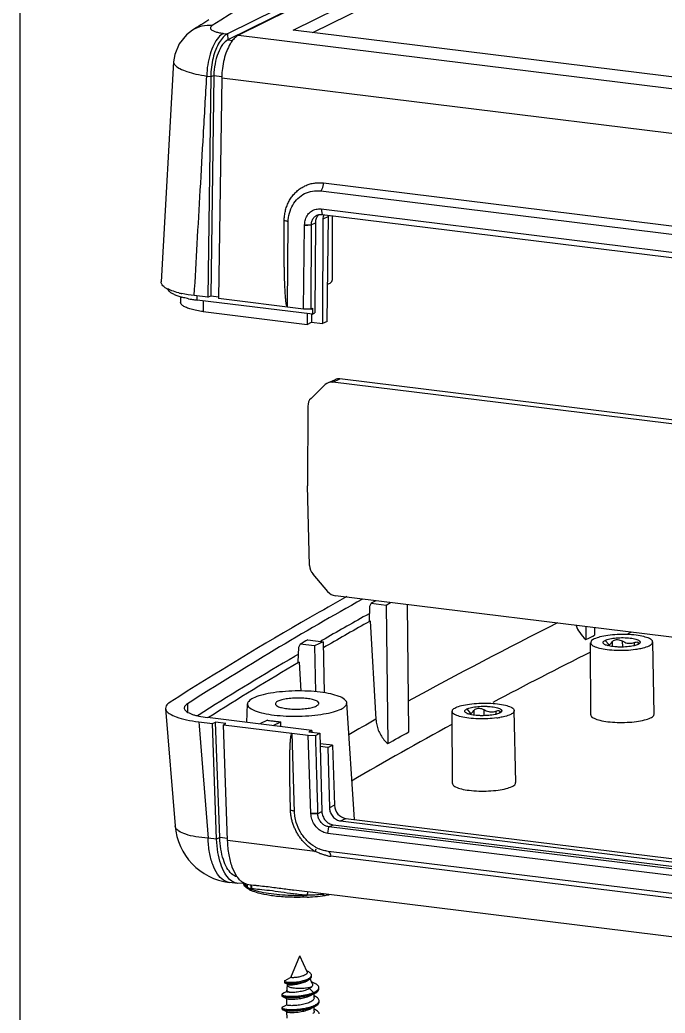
# Model space of a CAD drawing. Header units: millimetres. Extents: x -25 to 741, y -3272 to -3021.
# Drawn here: x -24.7 to 27.3, y -3183.3 to -3103.3 of the extents above; entities that cross this region are included whole.
import ezdxf

# ---------------------------------------------------------------- set-up
doc = ezdxf.new("R2010")
doc.units = ezdxf.units.MM

# ---------------------------------------------------------------- blocks, each defined once
blk = doc.blocks.new('*u3')
at = {"color": 7}
for p, q in [((-6.144, 75.179), (-73.097, 42.004)), ((-6.115, 74.693), (-73.068, 41.518)), ((-5.258, 75.07), (-72.211, 41.895)), ((-67.811, 42.296), (-3.904, 73.962)), ((-66.223, 42.101), (-3.885, 72.989)), ((-75.914, 42.303), (-75.924, 42.296)), ((-73.412, 42.043), (-73.097, 42.004)), ((-73.097, 42.004), (-73.068, 41.518)), ((-72.211, 41.895), (4.372, 32.478)), ((3.018, 33.586), (-67.811, 42.296)), ((-73.068, 41.518), (-72.679, 41.47)), ((-77.443, 39.758), (-78.451, 22.035)), ((-74.773, 38.604), (-74.458, 38.565)), ((-74.458, 38.565), (-74.7, 20.788)), ((-74.458, 38.565), (-74.202, 38.652)), ((-74.202, 38.652), (-74.444, 20.9)), ((-74.202, 38.652), (-73.558, 38.573)), ((-73.572, 38.456), (-73.815, 20.679)), ((-73.572, 38.456), (3.011, 29.039)), ((-65.368, 29.991), (-5.396, 22.616)), ((-65.578, 29.348), (-5.607, 21.973)), ((-65.568, 27.896), (-65.47, 27.457)), ((-65.568, 27.896), (-5.596, 20.521)), ((-65.47, 27.457), (-5.498, 20.082)), ((-64.972, 27.295), (-65.415, 27.076)), ((-65.082, 18.847), (-64.972, 27.295)), ((-64.632, 22.227), (-64.644, 27.355)), ((-68.274, 19.998), (-68.213, 26.833)), ((-66.981, 19.839), (-66.886, 26.602)), ((-66.886, 26.602), (-66.886, 26.631)), ((-66.886, 26.631), (-66.35, 26.608)), ((-66.35, 26.613), (-66.395, 19.833)), ((-66.35, 26.613), (-66.019, 26.777)), ((-66.019, 26.777), (-66.052, 19.522)), ((-65.415, 27.076), (-65.453, 18.663)), ((-76.9, 20.827), (-76.887, 20.381)), ((-74.7, 20.788), (-75.779, 20.921)), ((-75.55, 20.56), (-75.556, 20.893)), ((-74.7, 20.788), (-74.437, 20.904)), ((-74.437, 20.904), (-73.797, 20.825)), ((-66.261, 19.418), (-75.55, 20.56)), ((-75.072, 20.501), (-75.054, 19.635)), ((-66.981, 19.839), (-73.815, 20.679)), ((-75.054, 19.635), (-66.676, 18.605)), ((-66.395, 19.833), (-66.981, 19.839)), ((-66.679, 19.469), (-66.676, 18.605)), ((-66.395, 19.833), (-66.263, 19.899)), ((-66.336, 19.418), (-66.339, 18.772)), ((-66.263, 19.899), (-66.261, 19.418)), ((-66.261, 19.418), (-66.052, 19.522)), ((-66.676, 18.605), (-66.339, 18.772)), ((-66.339, 18.772), (-65.453, 18.663)), ((-65.082, 18.847), (-65.453, 18.663)), ((-65.221, 13.749), (-66.372, 12.642)), ((-65.013, 13.891), (-64.447, 14.146)), ((-64.604, 13.95), (-64.038, 14.205)), ((-5.356, 6.664), (-64.604, 13.95)), ((-4.806, 6.921), (-64.038, 14.205)), ((-66.629, 12.002), (-66.659, 5.625)), ((-66.483, -0.81), (-66.658, 5.592)), ((-65.031, -2.909), (-66.211, -1.515)), ((-5.16, -10.548), (-64.408, -3.263)), ((-61.514, -3.861), (-61.657, -4.12)), ((-61.159, -3.662), (-61.514, -3.861)), ((-61.514, -3.861), (-60.32, -4.008)), ((-60.32, -4.008), (-59.963, -3.809)), ((-58.621, -3.974), (-58.505, -14.224)), ((-61.681, -4.7), (-61.94, -4.844)), ((-61.657, -4.12), (-61.7, -5.287)), ((-60.32, -4.008), (-60.193, -15.166)), ((-61.7, -5.287), (-61.611, -5.298)), ((-61.611, -5.298), (-61.674, -5.333)), ((-61.611, -5.298), (-61.144, -13.207)), ((-44.241, -5.743), (-44.221, -6.789)), ((-43.536, -5.829), (-43.524, -6.443)), ((-40.906, -6.34), (-40.526, -6.154)), ((-67.236, -7.16), (-67.379, -7.418)), ((-66.083, -7.302), (-67.236, -7.16)), ((-66.631, -6.803), (-65.386, -6.956)), ((-65.386, -6.956), (-66.083, -7.302)), ((-65.454, -6.839), (-65.575, -6.909)), ((-65.386, -6.956), (-65.306, -11.077)), ((-44.221, -6.789), (-43.989, -6.674)), ((-43.989, -6.674), (-43.669, -6.515)), ((-43.83, -12.841), (-43.844, -7.038)), ((-43.669, -6.515), (-43.524, -6.443)), ((-42.666, -6.849), (-42.356, -7.221)), ((-42.104, -6.973), (-42.098, -7.341)), ((-41.293, -6.9), (-41.286, -7.39)), ((-40.323, -7.019), (-40.323, -7.276)), ((-39.904, -7.095), (-40.023, -7.174)), ((-38.726, -12.783), (-38.844, -6.981)), ((-67.412, -7.978), (-67.682, -8.136)), ((-67.379, -7.418), (-67.422, -8.586)), ((-66.083, -7.302), (-66.012, -10.991)), ((-65.169, -7.329), (-65.378, -7.45)), ((-67.422, -8.586), (-67.333, -8.597)), ((-67.333, -8.597), (-67.394, -8.632)), ((-67.333, -8.597), (-67.195, -10.933)), ((-76.333, -11.962), (-76.314, -12.634)), ((-71.556, -13.455), (-71.493, -11.975)), ((-62.878, -21.275), (-63.494, -11.884)), ((-78.093, -12.341), (-77.332, -21.783)), ((-54.985, -18.368), (-54.999, -12.566)), ((-53.82, -12.376), (-53.511, -12.748)), ((-53.258, -12.5), (-53.253, -12.868)), ((-52.448, -12.427), (-52.441, -12.917)), ((-51.478, -12.546), (-51.478, -12.803)), ((-51.058, -12.622), (-51.178, -12.701)), ((-49.881, -18.31), (-49.999, -12.509)), ((-75.421, -13.412), (-74.322, -13.547)), ((-75.421, -13.412), (-75.395, -13.735)), ((-66.318, -14.099), (-74.717, -13.066)), ((-74.322, -13.547), (-74.066, -13.434)), ((-73.976, -22.869), (-74.322, -13.547)), ((-73.721, -22.731), (-74.066, -13.434)), ((-73.227, -13.538), (-74.066, -13.434)), ((-73.436, -13.656), (-73.227, -13.538)), ((-69.873, -13.278), (-70.494, -13.585)), ((-69.424, -13.717), (-68.803, -13.409)), ((-68.805, -13.793), (-68.803, -13.409)), ((-75.395, -13.735), (-74.666, -22.784)), ((-73.091, -22.978), (-73.436, -13.656)), ((-73.436, -13.656), (-66.61, -14.495)), ((-67.702, -20.686), (-67.903, -14.336)), ((-66.318, -14.099), (-66.552, -14.215)), ((-66.552, -14.215), (-65.667, -14.324)), ((-66.318, -14.099), (-66.313, -14.244)), ((-66.025, -14.501), (-65.667, -14.324)), ((-65.667, -14.324), (-65.495, -20.639)), ((-66.376, -20.785), (-66.61, -14.495)), ((-66.61, -14.495), (-66.025, -14.501)), ((-64.651, -15.293), (-65.644, -15.171)), ((-65.023, -15.478), (-65.638, -15.402)), ((-65.023, -15.478), (-64.651, -15.293)), ((-65.023, -15.478), (-64.89, -20.339)), ((-64.651, -15.293), (-64.478, -20.135)), ((-67.673, -21.016), (-67.702, -20.686)), ((-66.375, -20.811), (-66.376, -20.785)), ((-65.84, -20.81), (-65.495, -20.639)), ((-64.478, -20.135), (-64.89, -20.339)), ((-66.375, -20.811), (-65.84, -20.805)), ((-63.994, -21.398), (-63.574, -21.19)), ((-63.994, -21.398), (-4.141, -28.759)), ((-63.574, -21.19), (-4.079, -28.506)), ((-65.025, -22.397), (-64.938, -21.866)), ((-5.023, -29.776), (-65.025, -22.397)), ((-64.938, -21.866), (-64.598, -21.698)), ((-4.935, -29.244), (-64.938, -21.866)), ((-64.598, -21.698), (-4.596, -29.076)), ((-73.976, -22.869), (-74.666, -22.784)), ((-73.721, -22.731), (-73.976, -22.869)), ((-73.097, -22.808), (-73.721, -22.731)), ((-66.035, -23.845), (-73.091, -22.978)), ((-64.743, -23.875), (-65.003, -23.843)), ((-64.992, -23.844), (-64.992, -23.844)), ((-5, -31.222), (-64.743, -23.875)), ((-4.786, -31.62), (-64.788, -24.241)), ((-72.269, -26.428), (-72.958, -26.344)), ((-71.878, -26.336), (-71.879, -26.404)), ((-71.893, -26.407), (-72.269, -26.428)), ((-71.517, -26.537), (-71.518, -26.725)), ((-71.517, -26.487), (-71.517, -26.537)), ((-71.002, -26.584), (-71.383, -26.537)), ((-71.184, -26.848), (-71.196, -26.618)), ((1.564, -35.508), (-67.748, -26.984)), ((-67.995, -34.006), (-67.262, -32.25)), ((-66.685, -33.55), (-67.262, -32.25)), ((-66.611, -33.529), (-66.717, -33.477)), ((-68.52, -34.299), (-68.519, -34.395)), ((-66.27, -34.484), (-66.442, -34.097)), ((-66.338, -33.915), (-66.34, -33.818)), ((-66.059, -34.483), (-66.33, -34.349)), ((-68.329, -35.148), (-68.331, -35.023)), ((-68.261, -34.546), (-68.218, -34.569)), ((-68.253, -34.624), (-68.228, -34.564)), ((-66.498, -34.895), (-66.181, -35.224)), ((-65.741, -34.916), (-65.742, -34.819)), ((-68.727, -35.376), (-68.726, -35.473)), ((-68.673, -35.527), (-68.407, -35.66)), ((-68.407, -35.66), (-68.304, -35.712)), ((-68.317, -36.212), (-68.323, -35.702)), ((-66.18, -35.321), (-66.458, -35.474)), ((-66.458, -35.474), (-66.403, -35.447)), ((-66.403, -35.447), (-66.17, -35.323)), ((-66.181, -35.224), (-66.18, -35.321)), ((-66.18, -35.321), (-66.048, -35.259)), ((-66.17, -35.323), (-66.048, -35.259)), ((-66.124, -35.655), (-66.128, -35.301)), ((-66.042, -35.531), (-66.125, -35.489)), ((-65.72, -35.971), (-65.721, -35.874)), ((-68.715, -36.44), (-68.714, -36.537)), ((-68.661, -36.591), (-68.394, -36.724)), ((-68.394, -36.724), (-68.292, -36.776)), ((-68.305, -37.276), (-68.311, -36.766)), ((-66.39, -36.51), (-66.291, -36.457)), ((-66.291, -36.457), (-66.033, -36.321)), ((-66.111, -36.719), (-66.116, -36.364)), ((-66.03, -36.594), (-66.113, -36.553))]:
    blk.add_line(p, q, dxfattribs=at)
for points in [[(-75.924, 42.296), (-76.394, 41.936), (-76.997, 41.202), (-77.356, 40.332), (-77.443, 39.757)], [(-67.996, -34.005), (-68.111, -34.066), (-68.3, -34.165), (-68.484, -34.261)], [(-66.743, -34.291), (-66.656, -34.24), (-66.564, -34.187)], [(-68.33, -35.138), (-68.531, -35.245), (-68.676, -35.321)], [(-68.488, -34.428), (-68.382, -34.483), (-68.261, -34.546)], [(-68.317, -36.202), (-68.519, -36.309), (-68.664, -36.385)]]:
    blk.add_lwpolyline(points, dxfattribs=at)
for centre, radius, start, end in [((62.724, -175.19), 257.922, 122.17181, 122.51475), ((-70.308, 39.661), 2.999, 146.39626, 149.19584), ((-67.262, 38.37), 6.311, 178.24363, 179.21787), ((-65.232, 26.867), 0.764, 133.88728, 141.71921), ((-65.927, 23.699), 2.077, 295.23627, 296.35408), ((-76.958, 23.388), 2.161, 236.61029, 242.46948), ((-75.074, 29.017), 8.112, 256.04031, 257.89997), ((-75.266, 26.388), 5.799, 254.38205, 254.74455), ((-74.41, 30.321), 9.826, 259.30238, 260.65622), ((-74.279, 31.117), 10.632, 260.65798, 261.43083), ((-74.225, 31.473), 10.993, 261.42763, 261.61005), ((-74.125, 32.166), 11.693, 261.62286, 263.00233), ((75.568, -250.055), 282.422, 119.20297, 122.53745), ((90.583, -277.587), 312.493, 119.21486, 119.95568), ((87.727, -270.982), 304.779, 119.35322, 120.10995), ((113.046, -324.09), 356.36, 116.6007, 118.78269), ((79.835, -255.805), 288.885, 120.46459, 120.60388), ((-42.297, -6.408), 0.875, 244.39195, 245.89914), ((-40.4, -6.961), 0.42, 327.68552, 330.48853), ((120.274, -336.329), 367.247, 116.54489, 117.9288), ((-42.218, -6.234), 1.066, 245.88856, 248.29944), ((-41.22, -0.366), 7.271, 277.77171, 278.26542), ((-41.111, -1.1), 6.529, 278.25009, 279.70239), ((72.404, -246.396), 276.39, 120.45361, 122.23157), ((69.697, -240.468), 269.335, 120.59707, 122.4044), ((61.336, -228.594), 255.428, 122.26125, 122.39453), ((-53.451, -11.935), 0.875, 244.39195, 245.89914), ((-53.373, -11.761), 1.066, 245.88856, 248.29944), ((-51.554, -12.488), 0.42, 327.68553, 330.48853), ((90.409, -282.768), 309.243, 119.34568, 119.81076), ((-52.374, -5.893), 7.271, 277.77171, 278.26542), ((-52.266, -6.627), 6.529, 278.25009, 279.70239), ((95.665, -290.459), 315.191, 118.56054, 120.25073), ((-195.134, 228.637), 278.656, 298.96396, 299.36142), ((-72.348, -21.381), 5, 184.60977, 262.99005), ((-64.138, -20.565), 3.79, 233.11536, 236.85958), ((-64.185, -20.638), 3.703, 236.86284, 240.03823), ((-64.537, -20.892), 2.999, 239.8535, 240.41), ((-64.553, -20.922), 2.966, 240.40589, 243.08626), ((-64.589, -20.994), 2.885, 243.0786, 247.22914), ((-64.364, -20.812), 3.455, 257.99774, 262.95221), ((-71.871, -24.946), 1.568, 228.75158, 230.93612), ((-71.853, -26.578), 0.176, 98.29891, 103.1718), ((-71.522, -26.34), 0.306, 193.29875, 199.66558), ((-71.313, -26.285), 0.522, 194.28355, 198.33609), ((-72.162, -26.53), 0.366, 10.59716, 19.19692), ((-71.541, -26.347), 0.286, 199.69063, 203.86893), ((-71.287, -26.276), 0.55, 198.31386, 199.74382), ((-71.098, -26.175), 0.765, 218.23659, 219.01921), ((-70.554, -25.189), 1.814, 237.89442, 241.86844), ((-70.389, -24.88), 2.164, 241.86931, 245.22094), ((-70.388, -25.139), 2.026, 240.20202, 242.41526), ((-70.157, -24.702), 2.521, 242.36414, 242.89645), ((-70.068, -24.529), 2.715, 242.89472, 243.98286), ((-70.232, -24.545), 2.533, 245.18123, 246.66488), ((-70.035, -24.46), 2.792, 243.98055, 244.53661), ((-70.076, -24.182), 2.929, 246.67728, 248.45033), ((-69.989, -24.362), 2.9, 244.54268, 246.00355), ((-67.518, -9.76), 17.646, 269.20215, 269.43489), ((-67.518, -9.829), 17.576, 269.43002, 272.69167), ((-67.488, -11.062), 16.489, 272.78626, 273.10361), ((-67.475, -11.293), 16.257, 273.10152, 274.31484), ((-67.313, -13.243), 14.301, 274.25704, 277.50377), ((-64.772, -27.352), 0.688, 172.84987, 176.42011), ((-67.156, -13.939), 13.477, 277.23653, 277.88661), ((-67.108, -14.898), 12.633, 277.56249, 278.20324), ((-67.042, -15.355), 12.172, 278.20256, 278.97937), ((-66.873, -16.411), 11.102, 278.96854, 280.11785), ((-66.556, -33.807), 0.219, 334.7271, 335.86612), ((-67.324, -35.012), 1.007, 157.3364, 180.65058), ((-66.565, -34.275), 0.533, 296.34652, 297.69668), ((-66.006, -34.803), 0.266, 333.72831, 336.11142), ((-65.988, -35.859), 0.269, 334.22837, 336.59981)]:
    blk.add_arc(centre, radius, start, end, dxfattribs=at)
for centre, major_axis, ratio, start_param, end_param in [((-64.087, 27.17), (-0.417, 0.909), 0.85919, 0.960969, 1.066424), ((-64.593, 12.983), (-0.444, 0.896), 0.854805, -0.51262, 0.263927), ((-64.027, 13.238), (-0.444, 0.896), 0.854805, -0.51262, -0.03058), ((-65.744, 11.876), (-0.445, 0.896), 0.854912, 0.263359, 1.039906), ((-65.773, 5.5), (0.444, -0.896), 0.85502, -2.10149, -2.066588), ((-65.598, -0.902), (0.444, -0.896), 0.855101, -2.066226, -1.289679), ((-64.419, -2.295), (-0.444, 0.896), 0.854987, -4.430468, -3.653922), ((-63.593, -20.227), (-0.469, 0.883), 0.850319, 1.051195, 2.604538)]:
    blk.add_ellipse(centre, major_axis=major_axis, ratio=ratio, start_param=start_param, end_param=end_param, dxfattribs=at)
for points, start_tangent, end_tangent in [([(-10.021, 74.634), (-24.035, 68.8), (-38.075, 62.445), (-51.151, 55.966), (-63.244, 49.372), (-74.334, 42.675)], (-0.928389, -0.371609), (-0.843248, -0.537525)), ([(-74.334, 42.675), (-75.163, 42.619), (-75.914, 42.303)], (-0.99573, 0.092317), (-0.842924, -0.538033)), ([(-74.334, 42.675), (-74.45, 42.571), (-74.48, 42.464), (-74.421, 42.359), (-74.277, 42.26), (-74.053, 42.172), (-73.76, 42.098), (-73.412, 42.043)], (-0.843112, -0.537739), (0.992518, -0.122097)), ([(-73.412, 42.043), (-73.827, 41.704), (-74.202, 41.13), (-74.501, 40.374), (-74.697, 39.506), (-74.773, 38.604)], (-0.896036, -0.443982), (-0.013635, -0.999907)), ([(-73.097, 42.004), (-73.445, 41.739), (-73.768, 41.306), (-74.047, 40.732), (-74.264, 40.055), (-74.403, 39.317), (-74.458, 38.565)], (-0.896036, -0.443982), (-0.013635, -0.999907)), ([(-72.559, 41.63), (-72.805, 41.321)], (-0.693697, -0.720267), (-0.554106, -0.832446)), ([(-72.464, 41.722), (-72.559, 41.63)], (-0.748715, -0.662892), (-0.693697, -0.720267)), ([(-72.211, 41.895), (-72.464, 41.722)], (-0.896036, -0.443982), (-0.748715, -0.662892)), ([(-73.068, 41.518), (-73.496, 41.133), (-73.86, 40.458), (-74.107, 39.59), (-74.202, 38.652)], (-0.896036, -0.443982), (-0.013635, -0.999907)), ([(-72.883, 41.197), (-73.162, 40.623), (-73.378, 39.946), (-73.518, 39.208), (-73.57, 38.564)], (-0.512781, -0.858519), (-0.030635, -0.999531)), ([(-77.44, 39.757), (-77.44, 39.699), (-77.293, 39.445), (-76.933, 39.199), (-76.375, 38.97), (-75.645, 38.768), (-74.773, 38.604)], (-0.091538, -0.995802), (0.988285, -0.152623)), ([(-75.779, 20.921), (-75.541, 25.102), (-75.296, 29.403), (-75.042, 33.882), (-74.773, 38.604)], (0.056767, 0.998387), (0.056819, 0.998384)), ([(-68.534, 26.953), (-68.526, 27.152), (-68.507, 27.348), (-68.478, 27.54), (-68.439, 27.73), (-68.39, 27.915), (-68.331, 28.097), (-68.261, 28.273), (-68.182, 28.444), (-68.094, 28.608), (-67.997, 28.765), (-67.891, 28.915), (-67.777, 29.058), (-67.655, 29.191), (-67.525, 29.317), (-67.388, 29.433), (-67.244, 29.539), (-67.094, 29.635), (-66.938, 29.721), (-66.777, 29.797), (-66.611, 29.861), (-66.441, 29.914), (-66.267, 29.956), (-66.091, 29.986), (-65.912, 30.005), (-65.731, 30.012), (-65.55, 30.007), (-65.368, 29.991)], (0.014887, 0.999889), (0.992524, -0.122053)), ([(-65.578, 29.348), (-65.472, 29.507), (-65.397, 29.735), (-65.368, 29.991)], (0.715981, 0.69812), (0.013635, 0.999907)), ([(-68.213, 26.833), (-68.115, 27.56), (-67.848, 28.213), (-67.429, 28.748), (-66.886, 29.131), (-66.255, 29.335), (-65.578, 29.348)], (0.013733, 0.999906), (0.992524, -0.122053)), ([(-66.886, 26.631), (-66.819, 27.062), (-66.63, 27.441), (-66.335, 27.722), (-65.966, 27.878), (-65.568, 27.896)], (0.009008, 0.999959), (0.992804, -0.11975)), ([(-66.178, 27.153), (-65.981, 27.341), (-65.903, 27.386)], (0.592735, 0.805398), (0.896485, 0.443075)), ([(-65.832, 27.34), (-65.951, 27.133)], (-0.620083, -0.784536), (-0.37285, -0.927892)), ([(-65.903, 27.386), (-65.735, 27.445), (-65.47, 27.457)], (0.896485, 0.443075), (0.992558, -0.121773)), ([(-65.347, 27.432), (-65.415, 27.076)], (-0.37285, -0.927892), (-0.004608, -0.999989)), ([(-68.274, 19.998), (-68.328, 20.076), (-68.352, 20.179), (-68.374, 20.294), (-68.391, 20.422), (-68.407, 20.563), (-68.422, 20.715), (-68.435, 20.879), (-68.447, 21.055), (-68.458, 21.242), (-68.469, 21.444), (-68.479, 21.661), (-68.488, 21.896), (-68.497, 22.151), (-68.506, 22.43), (-68.513, 22.733), (-68.52, 23.064), (-68.526, 23.425), (-68.531, 23.817), (-68.535, 24.24), (-68.538, 24.694), (-68.54, 25.185), (-68.54, 25.719), (-68.538, 26.302), (-68.534, 26.953)], (-0.599576, 0.800318), (0.007465, 0.999972)), ([(-68.213, 26.834), (-68.256, 26.88), (-68.367, 26.922), (-68.534, 26.955)], (-0.109837, 0.99395), (-0.990032, 0.140843)), ([(-66.886, 26.602), (-66.618, 26.606), (-66.35, 26.608)], (0.999212, 0.039691), (0.99987, -0.016106)), ([(-66.35, 26.613), (-66.305, 26.9), (-66.178, 27.153)], (0.010832, 0.999941), (0.592735, 0.805398)), ([(-65.951, 27.133), (-66.019, 26.777)], (-0.37285, -0.927892), (-0.004608, -0.999989)), ([(-78.147, 21.583), (-78.423, 21.882), (-78.442, 22.035)], (-0.834444, 0.551093), (0.060537, 0.998166)), ([(-65.005, 21.838), (-64.696, 22.064), (-64.639, 22.228)], (0.896036, 0.443982), (0.065218, 0.997871)), ([(-77.591, 21.313), (-77.957, 21.471)], (-0.939727, 0.341926), (-0.886231, 0.463243)), ([(-76.827, 20.803), (-77.16, 20.909), (-77.438, 21.025), (-77.658, 21.15), (-77.814, 21.281), (-77.904, 21.417), (-77.92, 21.464)], (-0.963075, 0.269235), (-0.244151, 0.969737)), ([(-77.031, 21.145), (-77.591, 21.313)], (-0.970297, 0.241917), (-0.939727, 0.341926)), ([(-75.779, 20.921), (-76.775, 21.085)], (-0.992523, 0.122054), (-0.977639, 0.210289)), ([(-75.054, 19.635), (-75.581, 19.717), (-76.038, 19.822), (-76.408, 19.948), (-76.679, 20.09), (-76.84, 20.243), (-76.887, 20.381)], (-0.992523, 0.122054), (-0.047746, 0.99886)), ([(-76.233, 20.666), (-76.442, 20.708), (-76.792, 20.793)], (-0.98251, 0.186208), (-0.964759, 0.263136)), ([(-63.496, -3.33), (-66.463, -5.012), (-77.729, -11.834)], (-0.872517, -0.488584), (-0.842397, -0.538857)), ([(-45.021, -5.653), (-44.723, -6.223), (-44.221, -6.789)], (0.362376, -0.932032), (0.75923, -0.650822)), ([(-38.855, -6.981), (-38.871, -6.893), (-39.103, -6.706), (-39.555, -6.548), (-40.182, -6.436), (-40.923, -6.38), (-41.705, -6.386), (-42.452, -6.453), (-43.09, -6.575), (-43.558, -6.739)], (0.005647, 0.999984), (-0.896036, -0.443982)), ([(-43.558, -6.739), (-43.808, -6.93), (-43.834, -7.039)], (-0.896036, -0.443982), (-0.016273, -0.999868)), ([(-43.834, -7.039), (-43.818, -7.13), (-43.585, -7.317), (-43.133, -7.475), (-42.506, -7.587), (-41.765, -7.643), (-40.983, -7.637), (-40.237, -7.57)], (-0.016273, -0.999868), (0.990809, 0.135271)), ([(-42.802, -7.108), (-42.805, -7.104), (-42.827, -7.067), (-42.835, -7.03), (-42.829, -6.993), (-42.809, -6.956), (-42.775, -6.919), (-42.666, -6.849)], (-0.651113, 0.758981), (0.896036, 0.443982)), ([(-42.783, -7.128), (-42.802, -7.108)], (-0.737331, 0.675532), (-0.651113, 0.758981)), ([(-42.675, -7.197), (-42.769, -7.14), (-42.783, -7.128)], (-0.90151, 0.432757), (-0.737331, 0.675532)), ([(-42.666, -6.849), (-42.504, -6.785), (-42.298, -6.73), (-41.788, -6.653), (-41.209, -6.632), (-40.922, -6.643), (-40.651, -6.668), (-40.407, -6.706), (-40.199, -6.756), (-40.034, -6.816), (-39.919, -6.883), (-39.883, -6.919), (-39.861, -6.955), (-39.853, -6.993), (-39.859, -7.03), (-39.88, -7.067), (-39.904, -7.095)], (0.896036, 0.443982), (-0.717557, -0.6965)), ([(-42.356, -7.221), (-42.231, -7.127), (-42.104, -6.973)], (0.896035, 0.443983), (0.575765, 0.817616)), ([(-42.104, -6.973), (-41.988, -6.866), (-41.839, -6.807), (-41.666, -6.791), (-41.477, -6.821), (-41.293, -6.9)], (0.575765, 0.817616), (0.859904, -0.510455)), ([(-41.293, -6.9), (-41.098, -7), (-40.901, -7.065), (-40.702, -7.088), (-40.508, -7.07), (-40.323, -7.019)], (0.859904, -0.510455), (0.943601, 0.331085)), ([(-40.023, -7.174), (-40.184, -7.238), (-40.339, -7.281)], (-0.896036, -0.443982), (-0.971856, -0.235576)), ([(-40.323, -7.019), (-40.171, -6.982), (-40.062, -6.988), (-40.008, -7.033), (-40.002, -7.065)], (0.943601, 0.331085), (-0.009584, -0.999954)), ([(-40.01, -7.111), (-40.035, -7.168)], (-0.296363, -0.955075), (-0.49163, -0.870804)), ([(-40.002, -7.065), (-40.01, -7.111)], (-0.009584, -0.999954), (-0.296363, -0.955075)), ([(-39.131, -7.284), (-38.88, -7.092), (-38.855, -6.981)], (0.896036, 0.443982), (0.005647, 0.999984)), ([(-40.339, -7.281), (-40.39, -7.293), (-40.9, -7.369), (-41.479, -7.391), (-41.767, -7.38), (-42.038, -7.355), (-42.281, -7.317), (-42.489, -7.266), (-42.613, -7.224)], (-0.971856, -0.235576), (-0.928973, 0.370147)), ([(-42.486, -7.252), (-42.356, -7.221)], (0.999999, -0.001615), (0.896035, 0.443983)), ([(-40.011, -7.535), (-39.598, -7.448), (-39.131, -7.284)], (0.985644, 0.168838), (0.896036, 0.443982)), ([(-63.495, -11.883), (-63.497, -11.86), (-63.675, -11.6), (-64.113, -11.363), (-64.781, -11.166), (-65.634, -11.022), (-66.614, -10.941), (-67.654, -10.928), (-68.683, -10.984), (-69.631, -11.105), (-70.433, -11.284), (-71.035, -11.508)], (-0.013356, 0.999911), (-0.896036, -0.443982)), ([(-77.729, -11.834), (-78.044, -12.135), (-78.085, -12.341)], (-0.842397, -0.538857), (0.038973, -0.99924)), ([(-76.333, -11.962), (-76.47, -12.067), (-76.555, -12.174), (-76.588, -12.283), (-76.588, -12.305)], (-0.842403, -0.538848), (0.035261, -0.999378)), ([(-71.49, -11.975), (-71.49, -12.027), (-71.312, -12.287), (-70.874, -12.523), (-70.206, -12.72), (-69.353, -12.864), (-68.373, -12.946), (-67.333, -12.959), (-66.304, -12.903), (-65.356, -12.781), (-64.554, -12.602), (-63.952, -12.379)], (-0.095175, -0.995461), (0.896036, 0.443982)), ([(-71.035, -11.508), (-71.395, -11.761), (-71.49, -11.975)], (-0.896036, -0.443982), (-0.095175, -0.995461)), ([(-69.043, -11.753), (-69.218, -11.887), (-69.236, -11.963)], (-0.896036, -0.443982), (-0.010963, -0.99994)), ([(-69.236, -11.963), (-69.225, -12.026), (-69.062, -12.157), (-68.746, -12.268), (-68.307, -12.346), (-67.788, -12.385), (-67.241, -12.381), (-66.718, -12.334), (-66.271, -12.249), (-65.944, -12.134)], (-0.010963, -0.99994), (0.896036, 0.443982)), ([(-65.751, -11.923), (-65.762, -11.86), (-65.925, -11.729), (-66.241, -11.619), (-66.68, -11.54), (-67.199, -11.501), (-67.746, -11.505), (-68.269, -11.552), (-68.716, -11.637), (-69.043, -11.753)], (0.010963, 0.99994), (-0.896036, -0.443982)), ([(-65.944, -12.134), (-65.769, -12), (-65.751, -11.923)], (0.896036, 0.443982), (0.010963, 0.99994)), ([(-63.952, -12.379), (-63.592, -12.125), (-63.495, -11.883)], (0.896036, 0.443982), (-0.013356, 0.999911)), ([(-54.712, -12.266), (-54.245, -12.102), (-53.607, -11.98), (-52.86, -11.913), (-52.078, -11.907), (-51.337, -11.963), (-50.71, -12.075), (-50.258, -12.233), (-50.025, -12.42), (-50.01, -12.508)], (0.896036, 0.443982), (-0.005647, -0.999984)), ([(-78.085, -12.341), (-78.065, -12.45), (-77.789, -12.749), (-77.233, -13.019), (-76.417, -13.247), (-75.421, -13.412)], (0.038973, -0.99924), (0.992523, -0.122054)), ([(-76.588, -12.305), (-76.569, -12.392), (-76.497, -12.499), (-76.375, -12.602), (-76.203, -12.7), (-75.985, -12.792), (-75.722, -12.875), (-75.421, -12.95), (-74.717, -13.066)], (0.035261, -0.999378), (0.992523, -0.122054)), ([(-51.391, -13.097), (-52.138, -13.164), (-52.92, -13.17), (-53.661, -13.114), (-54.288, -13.002), (-54.74, -12.844), (-54.973, -12.657), (-54.988, -12.566)], (-0.990809, -0.135271), (0.016273, 0.999868)), ([(-54.988, -12.566), (-54.963, -12.458), (-54.712, -12.266)], (0.016273, 0.999868), (0.896036, 0.443982)), ([(-53.957, -12.635), (-53.96, -12.631), (-53.982, -12.594), (-53.99, -12.557), (-53.984, -12.52), (-53.964, -12.483), (-53.929, -12.446), (-53.82, -12.376)], (-0.651113, 0.758981), (0.896036, 0.443982)), ([(-53.938, -12.655), (-53.957, -12.635)], (-0.737331, 0.675532), (-0.651113, 0.758981)), ([(-53.83, -12.724), (-53.924, -12.667), (-53.938, -12.655)], (-0.90151, 0.432757), (-0.737331, 0.675532)), ([(-53.82, -12.376), (-53.659, -12.312), (-53.453, -12.257), (-52.943, -12.181), (-52.364, -12.159), (-52.076, -12.17), (-51.805, -12.195), (-51.562, -12.233), (-51.354, -12.283), (-51.189, -12.343), (-51.074, -12.41), (-51.038, -12.446), (-51.016, -12.483), (-51.008, -12.52), (-51.014, -12.557), (-51.034, -12.594), (-51.059, -12.622)], (0.896036, 0.443982), (-0.717557, -0.6965)), ([(-51.494, -12.808), (-51.545, -12.82), (-52.055, -12.896), (-52.634, -12.918), (-52.922, -12.907), (-53.193, -12.882), (-53.436, -12.844), (-53.644, -12.794), (-53.767, -12.751)], (-0.971856, -0.235576), (-0.928973, 0.370147)), ([(-53.641, -12.779), (-53.511, -12.748)], (0.999999, -0.001616), (0.896035, 0.443983)), ([(-53.511, -12.748), (-53.386, -12.654), (-53.258, -12.5)], (0.896035, 0.443983), (0.575765, 0.817616)), ([(-53.258, -12.5), (-53.143, -12.393), (-52.994, -12.334), (-52.82, -12.318), (-52.632, -12.348), (-52.448, -12.427)], (0.575765, 0.817616), (0.859904, -0.510455)), ([(-52.448, -12.427), (-52.253, -12.527), (-52.055, -12.592), (-51.857, -12.615), (-51.663, -12.597), (-51.478, -12.546)], (0.859904, -0.510455), (0.943601, 0.331085)), ([(-51.178, -12.701), (-51.339, -12.765), (-51.494, -12.808)], (-0.896036, -0.443982), (-0.971856, -0.235576)), ([(-51.478, -12.546), (-51.325, -12.509), (-51.216, -12.516), (-51.163, -12.56), (-51.156, -12.593)], (0.943601, 0.331085), (-0.009584, -0.999954)), ([(-51.165, -12.638), (-51.189, -12.695)], (-0.296363, -0.955075), (-0.49163, -0.870804)), ([(-51.156, -12.593), (-51.165, -12.638)], (-0.009584, -0.999954), (-0.296363, -0.955075)), ([(-50.01, -12.508), (-50.035, -12.619), (-50.286, -12.811)], (-0.005647, -0.999984), (-0.896036, -0.443982)), ([(-39.018, -13.091), (-38.762, -12.896), (-38.737, -12.783)], (0.896036, 0.443982), (0.005813, 0.999983)), ([(-69.873, -13.278), (-69.536, -13.331), (-69.178, -13.375), (-68.803, -13.409)], (0.984772, -0.173849), (0.997024, -0.077088)), ([(-61.144, -13.207), (-61.082, -13.645), (-60.95, -14.076), (-60.752, -14.482), (-60.495, -14.851), (-60.193, -15.166)], (0.058976, -0.998259), (0.747179, -0.664623)), ([(-50.286, -12.811), (-50.753, -12.975), (-51.166, -13.063)], (-0.896036, -0.443982), (-0.985644, -0.168838)), ([(-43.82, -12.841), (-43.804, -12.934), (-43.566, -13.126), (-43.105, -13.287), (-42.464, -13.401), (-41.708, -13.458), (-40.91, -13.452), (-40.147, -13.384), (-39.496, -13.259), (-39.018, -13.091)], (-0.016441, -0.999865), (0.896036, 0.443982)), ([(-68.022, -20.557), (-68.038, -19.955), (-68.051, -19.413), (-68.061, -18.916), (-68.069, -18.46), (-68.075, -18.04), (-68.079, -17.655), (-68.081, -17.3), (-68.082, -16.975), (-68.081, -16.676), (-68.079, -16.401), (-68.076, -16.149), (-68.072, -15.918), (-68.067, -15.706), (-68.061, -15.513), (-68.054, -15.335), (-68.046, -15.173), (-68.037, -15.026), (-68.027, -14.891), (-68.016, -14.77), (-68.004, -14.66), (-67.991, -14.563), (-67.969, -14.454), (-67.903, -14.336)], (-0.028366, 0.999598), (0.49853, 0.866872)), ([(-66.025, -14.501), (-65.963, -16.624), (-65.901, -18.726), (-65.84, -20.81)], (0.029553, -0.999563), (0.029201, -0.999574)), ([(-54.974, -18.368), (-54.958, -18.461), (-54.721, -18.653), (-54.26, -18.814), (-53.619, -18.928), (-52.863, -18.985), (-52.064, -18.979), (-51.302, -18.911), (-50.65, -18.786), (-50.173, -18.618)], (-0.016441, -0.999865), (0.896036, 0.443982)), ([(-50.173, -18.618), (-49.917, -18.423), (-49.891, -18.31)], (0.896036, 0.443982), (0.005813, 0.999983)), ([(-67.703, -20.672), (-67.751, -20.617), (-67.861, -20.572), (-68.022, -20.544)], (-0.231172, 0.972913), (-0.994608, 0.103708)), ([(-67.879, -21.455), (-67.918, -21.307), (-67.951, -21.157), (-67.978, -21.008), (-67.999, -20.858), (-68.014, -20.708), (-68.022, -20.557)], (-0.273702, 0.961815), (-0.031978, 0.999489)), ([(-65.84, -20.805), (-66.108, -20.795), (-66.376, -20.785)], (-0.999908, 0.013596), (-0.998152, 0.060763)), ([(-65.495, -20.639), (-65.419, -21.012), (-65.222, -21.344), (-64.935, -21.584)], (0.027299, -0.999627), (0.870533, -0.492111)), ([(-64.89, -20.339), (-64.814, -20.713), (-64.618, -21.045), (-64.33, -21.285), (-63.994, -21.398)], (0.027299, -0.999627), (0.992523, -0.122054)), ([(-66.412, -23.596), (-66.532, -23.502), (-66.649, -23.403), (-66.763, -23.299), (-66.873, -23.19), (-66.979, -23.077), (-67.081, -22.959), (-67.179, -22.838), (-67.272, -22.712), (-67.36, -22.583), (-67.444, -22.451), (-67.522, -22.316), (-67.595, -22.178), (-67.663, -22.037), (-67.726, -21.894), (-67.782, -21.749), (-67.833, -21.603), (-67.879, -21.455)], (-0.799953, 0.600063), (-0.273702, 0.961815)), ([(-66.043, -23.486), (-66.699, -22.977), (-67.22, -22.303), (-67.564, -21.518), (-67.674, -21.017)], (-0.864746, 0.50221), (-0.137922, 0.990443)), ([(-65.025, -22.397), (-65.429, -22.279), (-65.803, -22.031), (-66.104, -21.675), (-66.301, -21.252), (-66.375, -20.811)], (-0.992483, 0.122383), (-0.03245, 0.999473)), ([(-64.938, -21.866), (-65.207, -21.787), (-65.457, -21.622), (-65.658, -21.385), (-65.79, -21.103), (-65.84, -20.81)], (-0.992528, 0.122014), (-0.033481, 0.999439)), ([(-64.935, -21.584), (-64.598, -21.698)], (0.870533, -0.492111), (0.992523, -0.122054)), ([(-74.666, -22.784), (-75.667, -22.665), (-76.47, -22.469), (-77.027, -22.209), (-77.304, -21.898), (-77.326, -21.783)], (-0.997416, 0.071836), (-0.049064, 0.998796)), ([(-72.958, -26.343), (-73.428, -26.167), (-73.909, -25.679), (-74.291, -24.916), (-74.549, -23.928), (-74.666, -22.784)], (-0.991589, 0.129425), (-0.037008, 0.999315)), ([(-72.905, -26.125), (-73.323, -25.602), (-73.652, -24.856), (-73.873, -23.929), (-73.976, -22.869)], (-0.751954, 0.659216), (-0.037008, 0.999315)), ([(-72.296, -25.914), (-72.344, -25.901), (-72.777, -25.644), (-73.144, -25.173), (-73.434, -24.507), (-73.631, -23.67), (-73.721, -22.731)], (-0.971657, 0.236397), (-0.037008, 0.999315)), ([(-72.337, -25.868), (-72.715, -25.114), (-72.974, -24.122), (-73.091, -22.978)], (-0.564688, 0.825305), (-0.037008, 0.999315)), ([(-65.982, -23.659), (-66.035, -23.845)], (-0.208926, -0.977932), (-0.354025, -0.935236)), ([(-65.083, -24.192), (-65.209, -24.163), (-65.349, -24.125), (-65.488, -24.081), (-65.627, -24.031), (-65.764, -23.975), (-65.9, -23.913), (-66.035, -23.845)], (-0.978149, 0.207906), (-0.884171, 0.467164)), ([(-65.003, -23.843), (-65.357, -23.773), (-65.706, -23.654)], (-0.992523, 0.122054), (-0.922147, 0.386839)), ([(-64.992, -23.844), (-64.9, -23.895), (-64.825, -24.035), (-64.788, -24.241)], (0.990693, -0.136117), (0.063005, -0.998013)), ([(-72.269, -26.428), (-72.419, -26.398), (-72.859, -26.164)], (-0.993054, 0.117657), (-0.776538, 0.63007)), ([(-72.046, -26.212), (-72.337, -25.868)], (-0.736412, 0.676533), (-0.564688, 0.825305)), ([(-71.855, -26.359), (-72.046, -26.212)], (-0.841663, 0.540003), (-0.736412, 0.676533)), ([(-71.383, -26.537), (-71.855, -26.359)], (-0.99177, 0.128034), (-0.841663, 0.540003)), ([(-71.841, -26.405), (-71.879, -26.404)], (-0.989431, 0.145005), (-0.989594, -0.143889)), ([(-71.765, -26.429), (-71.794, -26.417), (-71.841, -26.405)], (-0.897885, 0.440231), (-0.989431, 0.145005)), ([(-71.699, -26.648), (-71.805, -26.462)], (-0.618905, 0.785466), (-0.33776, 0.941232)), ([(-71.762, -26.534), (-71.777, -26.51), (-71.791, -26.486), (-71.803, -26.463)], (-0.573447, 0.819243), (-0.405165, 0.914244)), ([(-71.793, -26.44), (-71.762, -26.534)], (0.436732, -0.899592), (0.182173, -0.983267)), ([(-71.563, -26.636), (-71.578, -26.611), (-71.595, -26.584), (-71.615, -26.556), (-71.639, -26.527), (-71.668, -26.497), (-71.704, -26.468), (-71.746, -26.439), (-71.765, -26.429)], (-0.471738, 0.881739), (-0.897885, 0.440231)), ([(-71.737, -26.566), (-71.762, -26.534)], (-0.617443, 0.786616), (-0.573448, 0.819242)), ([(-71.658, -26.628), (-71.702, -26.604), (-71.735, -26.569), (-71.737, -26.566)], (-0.771293, 0.63648), (-0.617443, 0.786616)), ([(-71.567, -26.781), (-71.693, -26.657)], (-0.775257, 0.631646), (-0.629576, 0.776939)), ([(-71.62, -26.673), (-71.658, -26.628)], (-0.705113, 0.709095), (-0.688623, 0.72512)), ([(-71.511, -26.732), (-71.572, -26.705), (-71.62, -26.673)], (-0.811386, 0.584511), (-0.705113, 0.709095)), ([(-71.395, -26.898), (-71.567, -26.781)], (-0.867291, 0.497801), (-0.775257, 0.631646)), ([(-71.518, -26.732), (-71.525, -26.72), (-71.533, -26.702), (-71.541, -26.681), (-71.551, -26.659), (-71.563, -26.636)], (-0.617841, 0.786303), (-0.471738, 0.881739)), ([(-71.192, -26.623), (-71.245, -26.566)], (-0.540669, 0.841235), (-0.826319, 0.563203)), ([(-71.192, -26.623), (-71.168, -26.685)], (0.540669, -0.841235), (0.192894, -0.98122)), ([(-71.165, -26.761), (-71.184, -26.848)], (-0.100707, -0.994916), (-0.31469, -0.949194)), ([(-67.773, -27.271), (-68.8, -27.127), (-69.719, -27.01), (-70.527, -26.927), (-71.184, -26.848)], (-0.991197, 0.132392), (-0.985739, 0.168281)), ([(-71.168, -26.685), (-71.164, -26.717)], (0.192894, -0.98122), (0.052817, -0.998604)), ([(-66.686, -27.531), (-67.435, -27.551), (-68.612, -27.515), (-69.699, -27.397), (-70.625, -27.203), (-71.168, -27.012)], (-0.998818, -0.048613), (-0.913521, 0.406792)), ([(-71.164, -26.717), (-71.165, -26.761)], (0.052817, -0.998604), (-0.100707, -0.994916)), ([(-67.764, -27.404), (-68.675, -27.367), (-69.591, -27.274), (-70.395, -27.131), (-71.048, -26.945), (-71.152, -26.906)], (-0.999903, 0.013928), (-0.92993, 0.367736)), ([(-67.743, -26.985), (-67.89, -26.967), (-68.398, -26.9), (-68.946, -26.827), (-69.527, -26.752), (-70.13, -26.681), (-70.734, -26.615), (-71.006, -26.584)], (-0.9925, 0.122243), (-0.992819, 0.119626)), ([(-66.638, -27.121), (-66.668, -27.224), (-66.692, -27.386)], (-0.507137, -0.861865), (-0.101452, -0.99484)), ([(-66.692, -27.386), (-67.773, -27.271)], (-0.997731, 0.067325), (-0.991197, 0.132392)), ([(-65.459, -27.309), (-66.065, -27.365), (-66.692, -27.386)], (-0.99204, -0.125925), (-0.999961, -0.008837)), ([(-66.685, -33.55), (-66.676, -33.579), (-66.681, -33.642), (-66.72, -33.705)], (0.40839, -0.912808), (-0.662062, -0.749449)), ([(-66.34, -33.818), (-66.34, -33.816), (-66.36, -33.737), (-66.415, -33.662), (-66.501, -33.593), (-66.611, -33.529)], (-0.009771, 0.999952), (-0.8974, 0.441217)), ([(-68.516, -34.299), (-68.513, -34.314), (-68.463, -34.342), (-68.367, -34.365), (-68.23, -34.381), (-68.058, -34.388), (-67.86, -34.384), (-67.646, -34.369), (-67.423, -34.342), (-67.203, -34.304), (-66.993, -34.255), (-66.803, -34.196), (-66.64, -34.129), (-66.508, -34.055), (-66.413, -33.977), (-66.359, -33.9)], (0.004088, -0.999992), (0.4269, 0.904299)), ([(-68.485, -34.259), (-68.513, -34.283), (-68.516, -34.299)], (-0.923444, -0.383732), (0.004088, -0.999992)), ([(-68.515, -34.395), (-68.508, -34.415), (-68.49, -34.431)], (0.120591, -0.992702), (0.886935, -0.461895)), ([(-68.49, -34.431), (-68.451, -34.443), (-68.346, -34.465), (-68.2, -34.48), (-68.02, -34.485), (-67.815, -34.479), (-67.594, -34.461), (-67.368, -34.431), (-67.146, -34.389), (-66.938, -34.336), (-66.752, -34.274), (-66.595, -34.204), (-66.564, -34.187)], (0.886935, -0.461895), (0.86999, 0.493069)), ([(-68.218, -34.569), (-68.197, -34.576), (-68.124, -34.586), (-68.011, -34.589), (-67.863, -34.583), (-67.691, -34.567), (-67.501, -34.539), (-67.3, -34.498), (-67.105, -34.445), (-66.927, -34.381), (-66.771, -34.307), (-66.743, -34.291)], (0.903233, -0.429151), (0.859128, 0.511761)), ([(-66.72, -33.705), (-66.795, -33.769), (-66.903, -33.83), (-67.036, -33.883), (-67.186, -33.929), (-67.348, -33.966), (-67.509, -33.993), (-67.656, -34.011), (-67.788, -34.02), (-67.892, -34.021), (-67.962, -34.017), (-67.994, -34.009), (-67.993, -34.007)], (-0.662062, -0.749449), (0.546904, 0.837196)), ([(-66.564, -34.187), (-66.473, -34.127), (-66.389, -34.047), (-66.345, -33.965), (-66.339, -33.915)], (0.86999, 0.493069), (-0.007669, 0.999971)), ([(-66.357, -33.897), (-66.34, -33.818)], (0.40884, 0.912606), (-0.009771, 0.999952)), ([(-68.042, -35.209), (-68.18, -35.162), (-68.276, -35.109), (-68.325, -35.052), (-68.33, -35.023)], (-0.96614, 0.25802), (-0.006644, 0.999978)), ([(-68.042, -35.209), (-68.183, -35.198), (-68.279, -35.18), (-68.325, -35.158), (-68.326, -35.149)], (-0.999226, 0.039341), (0.145632, 0.989339)), ([(-66.329, -34.752), (-66.457, -34.802), (-66.625, -34.843), (-66.823, -34.875), (-67.042, -34.895), (-67.27, -34.902), (-67.497, -34.895), (-67.711, -34.877), (-67.901, -34.846), (-68.057, -34.805), (-68.172, -34.756), (-68.241, -34.701), (-68.258, -34.643), (-68.253, -34.624)], (-0.896036, -0.443982), (0.38999, 0.920819)), ([(-66.498, -34.895), (-66.654, -34.973), (-66.839, -35.043), (-67.043, -35.1), (-67.259, -35.146), (-67.476, -35.179), (-67.685, -35.2), (-67.876, -35.21), (-68.042, -35.209)], (-0.859284, -0.511499), (-0.999226, 0.039341)), ([(-66.318, -34.747), (-66.365, -34.798), (-66.426, -34.847), (-66.498, -34.895)], (-0.62306, -0.782174), (-0.859284, -0.511499)), ([(-66.27, -34.484), (-66.251, -34.55), (-66.262, -34.648), (-66.318, -34.747)], (0.405192, -0.914232), (-0.62306, -0.782174)), ([(-66.181, -35.224), (-65.991, -35.13), (-65.852, -35.028), (-65.768, -34.921)], (0.922244, 0.386608), (0.44257, 0.896734)), ([(-65.743, -34.819), (-65.743, -34.812), (-65.778, -34.704), (-65.871, -34.601), (-66.018, -34.504), (-66.059, -34.483)], (-0.006626, 0.999978), (-0.896868, 0.442299)), ([(-66.048, -35.259), (-65.99, -35.227), (-65.85, -35.125), (-65.766, -35.018), (-65.741, -34.916)], (0.8854, 0.46483), (-0.006626, 0.999978)), ([(-65.763, -34.911), (-65.743, -34.819)], (0.404894, 0.914364), (-0.006626, 0.999978)), ([(-68.724, -35.376), (-68.717, -35.401), (-68.651, -35.441), (-68.527, -35.476), (-68.35, -35.502), (-68.127, -35.518), (-67.867, -35.52), (-67.582, -35.509), (-67.281, -35.482), (-66.979, -35.439), (-66.687, -35.381), (-66.418, -35.309), (-66.181, -35.224)], (0.063908, -0.997956), (0.922244, 0.386608)), ([(-68.676, -35.32), (-68.721, -35.358), (-68.724, -35.376)], (-0.917593, -0.397521), (0.063908, -0.997956)), ([(-68.723, -35.473), (-68.715, -35.497), (-68.674, -35.529)], (0.063908, -0.997956), (0.927691, -0.373348)), ([(-68.674, -35.529), (-68.65, -35.538), (-68.526, -35.573), (-68.349, -35.599), (-68.126, -35.615), (-67.866, -35.617), (-67.58, -35.605), (-67.28, -35.578), (-66.978, -35.536), (-66.686, -35.478), (-66.417, -35.406)], (0.927691, -0.373348), (0.955253, 0.295789)), ([(-66.249, -35.87), (-66.375, -35.955), (-66.54, -36.034), (-66.734, -36.102), (-66.945, -36.159), (-67.173, -36.206), (-67.406, -36.241), (-67.629, -36.263), (-67.83, -36.273), (-68.007, -36.273), (-68.151, -36.264), (-68.252, -36.248), (-68.307, -36.227), (-68.315, -36.212)], (-0.769573, -0.638559), (-0.216515, 0.976279)), ([(-68.304, -35.712), (-68.24, -35.731), (-68.125, -35.747), (-67.966, -35.754), (-67.773, -35.751), (-67.557, -35.736), (-67.326, -35.709), (-67.088, -35.669), (-66.858, -35.616), (-66.644, -35.55), (-66.458, -35.474)], (0.791784, -0.610801), (0.902536, 0.430614)), ([(-66.417, -35.406), (-66.18, -35.321)], (0.955253, 0.295789), (0.922244, 0.386608)), ([(-66.124, -35.655), (-66.125, -35.678), (-66.161, -35.775), (-66.249, -35.87)], (0.020224, -0.999795), (-0.769573, -0.638559)), ([(-66.091, -36.253), (-65.972, -36.189), (-65.83, -36.085), (-65.746, -35.976)], (0.903772, 0.428015), (0.434735, 0.900558)), ([(-65.721, -35.874), (-65.721, -35.865), (-65.758, -35.754), (-65.855, -35.648), (-66.008, -35.548), (-66.042, -35.531)], (-0.005575, 0.999984), (-0.895785, 0.444487)), ([(-66.033, -36.321), (-65.97, -36.286), (-65.829, -36.182), (-65.745, -36.073), (-65.72, -35.971)], (0.88549, 0.464658), (-0.005575, 0.999984)), ([(-65.741, -35.966), (-65.721, -35.874)], (0.397094, 0.917778), (-0.005575, 0.999984)), ([(-68.712, -36.44), (-68.704, -36.465), (-68.636, -36.506), (-68.511, -36.54), (-68.333, -36.566), (-68.109, -36.582), (-67.849, -36.584), (-67.563, -36.572), (-67.262, -36.545), (-66.96, -36.502), (-66.669, -36.443), (-66.4, -36.371), (-66.164, -36.285), (-66.091, -36.253)], (0.079799, -0.996811), (0.903772, 0.428015)), ([(-68.664, -36.384), (-68.71, -36.423), (-68.712, -36.44)], (-0.915606, -0.402077), (0.079799, -0.996811)), ([(-68.711, -36.536), (-68.703, -36.562), (-68.662, -36.593)], (0.079799, -0.996811), (0.926169, -0.377108)), ([(-68.662, -36.593), (-68.635, -36.602), (-68.51, -36.637), (-68.332, -36.663), (-68.108, -36.678), (-67.848, -36.681), (-67.561, -36.669), (-67.261, -36.641), (-66.959, -36.598), (-66.668, -36.54), (-66.398, -36.467), (-66.163, -36.382), (-66.033, -36.321)], (0.926169, -0.377108), (0.88549, 0.464658)), ([(-68.293, -36.777), (-68.245, -36.791), (-68.145, -36.807), (-68.005, -36.816), (-67.831, -36.817), (-67.631, -36.807), (-67.409, -36.785), (-67.178, -36.751), (-66.952, -36.706), (-66.738, -36.649), (-66.539, -36.579), (-66.39, -36.51)], (0.792217, -0.610239), (0.881675, 0.471858)), ([(-66.112, -36.719), (-66.113, -36.747), (-66.152, -36.842), (-66.237, -36.934)], (0.019461, -0.999811), (-0.769573, -0.638559)), ([(-65.709, -36.938), (-65.709, -36.926), (-65.748, -36.815), (-65.846, -36.709), (-66, -36.61), (-66.03, -36.594)], (-0.004387, 0.99999), (-0.895799, 0.44446))]:
    blk.add_spline(points, degree=3, dxfattribs=dict(at, start_tangent=start_tangent, end_tangent=end_tangent))
blk = doc.blocks.new('u5')
at = {"layer": 'Defpoints', "color": 2}
blk.add_lwpolyline([(0, 251.272), (-179.665, 251.272), (-179.665, 0), (0, 0)], close=True, dxfattribs=at)
blk.add_blockref('*u3', (-89.832, 125.636))

msp = doc.modelspace()

# ---------------------------------------------------------------- block references
msp.add_blockref('u5', (154.947, -3272.04))

doc.saveas('drawing.dxf')
